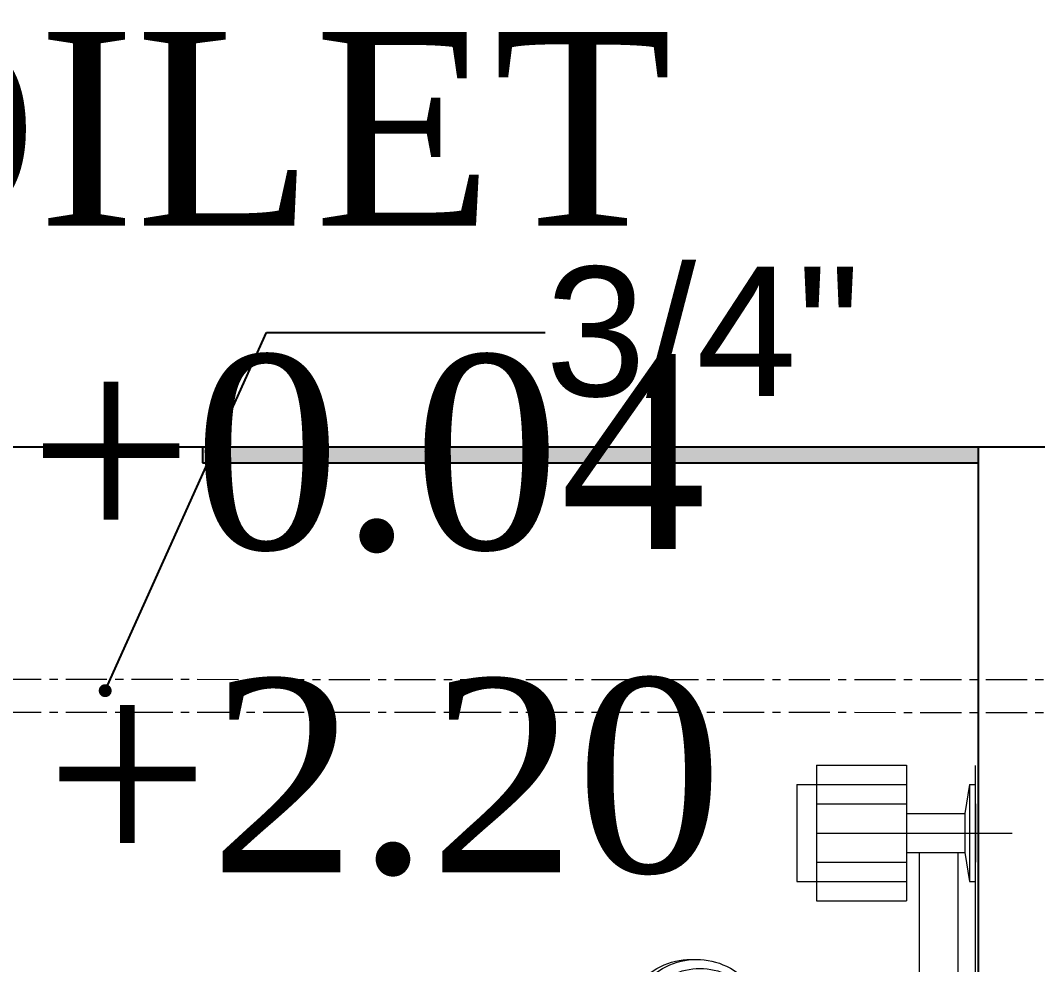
# Model space of a CAD drawing. Header units: millimetres. Extents: x 7371 to 278338, y -43753 to 35464.
# Drawn here: x 19691 to 20478, y 29478 to 30208 of the extents above; entities that cross this region are included whole.
import ezdxf
from ezdxf import colors
from ezdxf.entities.mleader import LeaderData, LeaderLine
from ezdxf.math import Vec2, Vec3

# ---------------------------------------------------------------- set-up
doc = ezdxf.new("R2010")
doc.units = ezdxf.units.MM
doc.header["$MEASUREMENT"] = 0
doc.linetypes.add('CENTER', pattern=[50.8, 31.75, -6.35, 6.35, -6.35])
doc.linetypes.add('SLD-Solid', pattern=[0])
for name, color, linetype, lineweight in [('8', 8, 'Continuous', 5), ('DOOR OPENING', 4, 'SLD-Solid', 5), ('PIPA AIR BERSIH', 5, 'CENTER', 5)]:
    doc.layers.add(name, color=color, linetype=linetype, lineweight=lineweight)
doc.layers.add('TEXT', color=4, linetype='Continuous')
doc.styles.get("Standard").update_dxf_attribs({"font": 'arial.ttf'})
doc.styles.add('style1', font='times.ttf', dxfattribs={"height": 0.15})

# ---------------------------------------------------------------- blocks, each defined once
blk = doc.blocks.new('_Dot')
at = {"color": 0, "linetype": 'ByBlock', "lineweight": -2}
blk.add_line((-0.5, 0), (-1, 0), dxfattribs=at)
at = {"color": 0, "linetype": 'ByBlock', "const_width": 0.5}
blk.add_lwpolyline([(-0.25, 0, 1), (0.25, 0, 1)], format="xyb", close=True, dxfattribs=at)
blk = doc.blocks.new('Shower - P')
for p, q in [((0, -146.05), (0, 146.05)), ((82, 146.28), (35.46, 146.28)), ((35.46, 146.28), (35.46, 76.28)), ((82, 146.28), (82, 76.28)), ((3, 136.28), (0, 136.28)), ((3, 136.28), (5.51, 121.28)), ((3, 136.28), (3, 86.28)), ((92, 136.28), (92, 86.28)), ((0, 126.28), (0, 96.28)), ((5.51, 121.28), (5.51, 101.28)), ((35.46, 121.28), (5.51, 121.28)), ((5.51, 101.28), (3, 86.28)), ((35.46, 101.28), (5.51, 101.28)), ((9.01, 101.28), (9.01, 10.22)), ((29.01, 101.28), (29.01, 11.1)), ((3, 86.28), (0, 86.28)), ((82, 76.28), (35.46, 76.28)), ((9.01, -111.05), (9.01, -16.15)), ((29.01, -111.05), (29.01, -17.03)), ((82, -86.05), (35.46, -86.05)), ((35.46, -156.05), (35.46, -86.05)), ((82, -156.05), (82, -86.05)), ((3, -96.05), (0, -96.05)), ((3, -146.05), (3, -96.05)), ((5.51, -111.05), (3, -96.05)), ((92, -146.05), (92, -96.05)), ((0, -136.05), (0, -106.05)), ((35.46, -111.05), (5.51, -111.05)), ((5.51, -131.05), (5.51, -111.05)), ((3, -146.05), (5.51, -131.05)), ((35.46, -131.05), (5.51, -131.05)), ((3, -146.05), (0, -146.05)), ((82, -156.05), (35.46, -156.05))]:
    blk.add_line(p, q)
at = {"color": 8}
for p, q in [((92, 136.28), (35.46, 136.28)), ((82, 126.28), (35.46, 126.28)), ((35.46, 111.28), (-19, 111.28)), ((82, 111.28), (35.46, 111.28)), ((82, 96.28), (35.46, 96.28)), ((92, 86.28), (35.46, 86.28)), ((92, -96.05), (35.46, -96.05)), ((82, -106.05), (35.46, -106.05)), ((35.46, -121.05), (-19, -121.05)), ((82, -121.05), (35.46, -121.05)), ((82, -136.05), (35.46, -136.05)), ((92, -146.05), (35.46, -146.05))]:
    blk.add_line(p, q, dxfattribs=at)
blk.add_lwpolyline([(60.37, 16.41), (60.37, -22.33), (86.07, -22.33), (86.07, 16.41)], close=True)
for centre, start, end in [((9.76, 220.26), 267.3376, 283.943), ((9.76, -226.18), 76.057, 92.6624)]:
    blk.add_arc(centre, 210.04, start, end)
blk = doc.blocks.new('TX 4225 - P')
for p, q in [((0, 0), (-26.5, 0)), ((0, 0), (26.5, 0)), ((0, -2.84), (-26.5, -2.84)), ((0, -2.84), (26.5, -2.84)), ((0, -10.5), (-13.5, -10.5)), ((-11.16, -10.5), (-11.16, -105.26)), ((0, -10.5), (13.5, -10.5)), ((11.16, -10.5), (11.16, -105.26))]:
    blk.add_line(p, q)
at = {"linetype": 'Continuous'}
for p, q in [((-26.5, 0), (-26.5, -2.84)), ((26.5, 0), (26.5, -2.84)), ((-26.5, -2.84), (-13.5, -10.5)), ((26.5, -2.84), (13.5, -10.5)), ((-17.82, -119.02), (-17.82, -128.19)), ((17.82, -119.02), (17.82, -128.19))]:
    blk.add_line(p, q, dxfattribs=at)
for points in [[(0, -185.1, -0.08228), (-18.81, -181.94, -0.091339), (-34.48, -173.12, -0.103805), (-45.38, -159.34, -0.114745), (-49.06, -143.84, -0.114745), (-45.54, -128.31, -0.103805), (-34.78, -114.41, -0.091339), (-19.21, -105.43, -0.017766), (-15.25, -104.19, -0.08413)], [(-11.16, -99.77, 0.024317), (-12.48, -100.86, 0.101351), (-16.33, -106.2, 0.106183), (-17.65, -112.34, 0.106183), (-16.33, -118.48, 0.101351), (-12.48, -123.81, 0.095192), (-6.82, -127.31, 0.091252), (0, -128.57, 0.091252)], [(-11.16, -100.11, 0.019506), (-12.27, -100.93, 0.104907), (-16.09, -105.61, 0.119757), (-17.35, -110.77, 0.119757), (-16.09, -115.93, 0.104907), (-12.27, -120.6, 0.08904), (-6.8, -123.58, 0.080352), (0, -124.68, 0.080352)], [(-11.16, -104.61, 0.067587), (-11.55, -107.48, 0.101747), (-10.68, -111.74, 0.099781), (-8.16, -115.38, 0.097121), (-4.43, -117.79, 0.09532), (0.02, -118.65, 0.09532)], [(0, -128.57, 0.091252), (6.82, -127.31, 0.095192), (12.48, -123.81, 0.101351), (16.33, -118.48, 0.106183), (17.65, -112.34, 0.106183), (16.33, -106.2, 0.101351), (12.48, -100.86, 0.024317), (11.16, -99.77, 0.091252)], [(0, -124.68, 0.080352), (6.8, -123.58, 0.08904), (12.27, -120.6, 0.104907), (16.09, -115.93, 0.119757), (17.35, -110.77, 0.119757), (16.09, -105.61, 0.104907), (12.27, -100.93, 0.019506), (11.16, -100.11, 0.080352)], [(0, -185.1, 0.08228), (18.81, -181.94, 0.091339), (34.48, -173.12, 0.103805), (45.38, -159.34, 0.114745), (49.06, -143.84, 0.114745), (45.54, -128.31, 0.103805), (34.78, -114.41, 0.091339), (19.21, -105.43, 0.017766), (15.25, -104.19, 0.08413)], [(0.02, -118.65, 0.09532), (4.47, -117.79, 0.097121), (8.2, -115.38, 0.099781), (10.72, -111.74, 0.101747), (11.59, -107.48, 0.071052), (11.16, -104.47, 0.099781)], [(0, -180.39, -0.086014), (-17.29, -177.39, -0.092418), (-31.42, -169.16, -0.103199), (-41.16, -156.43, -0.112374), (-44.44, -142.05, -0.112374), (-41.16, -127.67, -0.103199), (-31.42, -114.95, -0.097293), (-16.48, -106.43, -0.086014)], [(0, -180.39, 0.086014), (17.29, -177.39, 0.092418), (31.42, -169.16, 0.103199), (41.16, -156.43, 0.112374), (44.44, -142.05, 0.112374), (41.16, -127.67, 0.103199), (31.42, -114.95, 0.097293), (16.48, -106.43, 0.086014)], [(0, -187.99, -0.08228), (-18.81, -184.83, -0.091339), (-34.48, -176.01, -0.103805), (-45.38, -162.23, -0.114745), (-49.06, -146.73, -0.011566), (-49.04, -145.11, -0.103805)], [(0, -187.99, 0.08228), (18.81, -184.83, 0.091339), (34.48, -176.01, 0.103805), (45.38, -162.23, 0.114745), (49.06, -146.73, 0.011566), (49.04, -145.11, 0.103805)]]:
    blk.add_lwpolyline(points, format="xyb", dxfattribs=at)
for centre, radius, start, end in [((-21.75, -114.25), 7.72, 332.2967, 52.3912), ((0, -105.26), 11.16, 180, 0), ((21.75, -114.25), 7.72, 127.6088, 207.7033), ((0, -115.73), 18.12, 170.9615, 270), ((0, -115.73), 18.12, 270, 9.0385), ((-9.93, -127.89), 8.46, 23.0455, 111.141), ((9.93, -127.89), 8.46, 68.859, 156.9545), ((-31.18, -129.28), 13.41, 266.824, 4.6869), ((0, -124.9), 18.12, 190.4463, 270), ((0, -124.9), 18.12, 270, 349.5537), ((31.18, -129.28), 13.41, 175.3131, 273.176)]:
    blk.add_arc(centre, radius, start, end, dxfattribs=at)
blk = doc.blocks.new('SHOWER')
at = {"layer": '8', "color": 8, "ltscale": 0.75, "xscale": -1.5, "yscale": 1.5, "zscale": 1.5}
for name, p, rotation in [('TX 4225 - P', (0, 0), 180), ('Shower - P', (4.44, 0), 270)]:
    blk.add_blockref(name, p, dxfattribs=dict(at, rotation=rotation))

msp = doc.modelspace()

# ---------------------------------------------------------------- hatches: boundary and pattern name
at = {"true_color": 0x636466}
h = msp.add_hatch(color=251, dxfattribs=at)
h.dxf.hatch_style = 1
h.paths.add_polyline_path([(20431.64, 29865.93), (20431.64, 29877.92), (19832.06, 29877.92), (19832.06, 29865.93)])

# ---------------------------------------------------------------- linework, layer by layer
for p, q in [((20581.53, 29877.92), (19132.55, 29877.92)), ((20431.64, 29877.92), (19832.06, 29877.92)), ((19832.06, 29877.92), (19832.06, 29865.93)), ((20581.53, 29877.92), (20431.64, 29877.92)), ((20431.64, 29877.92), (20431.64, 28978.55)), ((19832.06, 29865.93), (20431.64, 29865.93))]:
    msp.add_line(p, q)
at = {"layer": 'DOOR OPENING', "color": 8, "ltscale": 10, "transparency": 33554687}
msp.add_arc((19092.57, 30772.3), 719.5, 270, 0, dxfattribs=at)
at = {"layer": 'PIPA AIR BERSIH'}
for points in [[(11598.51, 29700.92), (20561.87, 29698.31)], [(11598.51, 29675.53), (20561.87, 29672.95)]]:
    msp.add_lwpolyline(points, dxfattribs=at)

# ---------------------------------------------------------------- block references
at = {"layer": '8', "transparency": 33554687, "xscale": 0.9992999589644509, "yscale": 0.9992999589644509, "zscale": 0.9992999589644509, "rotation": 90}
msp.add_blockref('SHOWER', (20429.51, 29408.46), dxfattribs=at)

# ---------------------------------------------------------------- texts
at = {"layer": 'TEXT', "color": 8, "insert": (19799.13, 29872.49), "char_height": 149.895, "width": 3199.1797, "attachment_point": 5, "style": 'style1'}
msp.add_mtext('\\A1;TOILET\\PFL +0.04\\PCL +2.20', dxfattribs=at)

# ---------------------------------------------------------------- leaders
ml = msp.add_multileader_mtext('Standard')
ml.set_content('\\A1;3/4"', color=256)
ml.set_leader_properties()
ml.set_arrow_properties(name='DOT')
ml.build(insert=Vec2(0, 0))
ml.multileader.update_dxf_attribs({"dogleg_length": 0.36, "arrow_head_size": 10})
ctx = ml.context
ctx.base_point, ctx.char_height, ctx.arrow_head_size, ctx.landing_gap_size, ctx.plane_origin = Vec3(20097.06, 29966.56), 100, 10, 0.09, Vec3(19756.9, 29689.75)
notes = []
notes.append((ctx, [(0, (1, 1, 0), (19881.53, 29966.56), (1, 0), 215.53, [(0, [(19756.9, 29689.75)], 0, [])])]))
ctx.mtext.insert, ctx.mtext.width, ctx.mtext.flow_direction = Vec3(20097.15, 30017.45), 39.5983, 5
for ctx, leaders in notes:
    for number, flags, end, landing, length, lines in leaders:
        leader = LeaderData()
        leader.index, (leader.has_last_leader_line, leader.has_dogleg_vector, leader.attachment_direction) = number, flags
        leader.last_leader_point, leader.dogleg_vector, leader.dogleg_length = Vec3(end), Vec3(landing), length
        for number, points, colour, breaks in lines:
            line = LeaderLine()
            line.index, line.vertices, line.color, line.breaks = number, Vec3.list(points), colors.encode_raw_color(colour), breaks
            leader.lines.append(line)
        ctx.leaders.append(leader)

doc.saveas('drawing.dxf')
